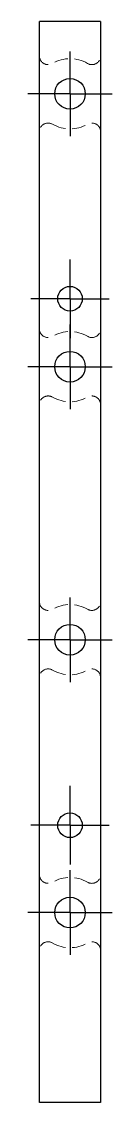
# Model space of a CAD drawing. Header units: millimetres. Extents: x 78 to 227, y 7 to 161.
# Drawn here: x 219.1 to 226.9, y 7 to 107 of the extents above.
import ezdxf

# ---------------------------------------------------------------- set-up
doc = ezdxf.new("R2010")
doc.units = ezdxf.units.MM
doc.linetypes.add('HIDDEN', pattern=[1.905, 1.27, -0.635])
doc.layers.add('10', color=7, linetype='Continuous')

# ---------------------------------------------------------------- blocks, each defined once
blk = doc.blocks.new('SW_CENTERMARKSYMBOL_0')
at = {"layer": '10', "color": 0}
for p, q in [((0, 2.5), (0, 3.92)), ((0, 0), (0, 2.5)), ((-2.5, 0), (-3.92, 0)), ((0, 0), (-2.5, 0)), ((0, 0), (0, -2.5)), ((0, 0), (2.5, 0)), ((2.5, 0), (3.92, 0)), ((0, -2.5), (0, -3.92))]:
    blk.add_line(p, q, dxfattribs=at)
blk = doc.blocks.new('SW_CENTERMARKSYMBOL_1')
at = {"layer": '10', "color": 0}
for p, q in [((0, 2.5), (0, 3.92)), ((0, 0), (0, 2.5)), ((-2.5, 0), (-3.92, 0)), ((0, 0), (-2.5, 0)), ((0, 0), (0, -2.5)), ((0, 0), (2.5, 0)), ((2.5, 0), (3.92, 0)), ((0, -2.5), (0, -3.92))]:
    blk.add_line(p, q, dxfattribs=at)
blk = doc.blocks.new('SW_CENTERMARKSYMBOL_2')
at = {"layer": '10', "color": 0}
for p, q in [((0, 2.5), (0, 3.92)), ((0, 0), (0, 2.5)), ((-2.5, 0), (-3.92, 0)), ((0, 0), (-2.5, 0)), ((0, 0), (0, -2.5)), ((0, 0), (2.5, 0)), ((2.5, 0), (3.92, 0)), ((0, -2.5), (0, -3.92))]:
    blk.add_line(p, q, dxfattribs=at)
blk = doc.blocks.new('SW_CENTERMARKSYMBOL_3')
at = {"layer": '10', "color": 0}
for p, q in [((0, 2.5), (0, 3.92)), ((0, 0), (0, 2.5)), ((-2.5, 0), (-3.92, 0)), ((0, 0), (-2.5, 0)), ((0, 0), (0, -2.5)), ((0, 0), (2.5, 0)), ((2.5, 0), (3.92, 0)), ((0, -2.5), (0, -3.92))]:
    blk.add_line(p, q, dxfattribs=at)
blk = doc.blocks.new('SW_CENTERMARKSYMBOL_4')
at = {"layer": '10', "color": 0}
for p, q in [((0, 2.5), (0, 3.64)), ((0, 0), (0, 2.5)), ((-2.5, 0), (-3.64, 0)), ((0, 0), (-2.5, 0)), ((0, 0), (0, -2.5)), ((0, 0), (2.5, 0)), ((2.5, 0), (3.64, 0)), ((0, -2.5), (0, -3.64))]:
    blk.add_line(p, q, dxfattribs=at)
blk = doc.blocks.new('SW_CENTERMARKSYMBOL_5')
at = {"layer": '10', "color": 0}
for p, q in [((0, 2.5), (0, 3.64)), ((0, 0), (0, 2.5)), ((-2.5, 0), (-3.64, 0)), ((0, 0), (-2.5, 0)), ((0, 0), (0, -2.5)), ((0, 0), (2.5, 0)), ((2.5, 0), (3.64, 0)), ((0, -2.5), (0, -3.64))]:
    blk.add_line(p, q, dxfattribs=at)

msp = doc.modelspace()

# ---------------------------------------------------------------- linework, layer by layer
at = {"color": 7, "linetype": 'Continuous', "lineweight": 25}
for p, q in [((220.16, 7), (220.16, 107)), ((225.84, 107), (220.16, 107)), ((225.84, 107), (225.84, 7)), ((225.84, 7), (220.16, 7))]:
    msp.add_line(p, q, dxfattribs=at)
for centre, radius in [((223, 100.32), 1.42), ((223, 81.36), 1.14), ((223, 75.07), 1.42), ((223, 49.81), 1.42), ((223, 32.64), 1.14), ((223, 24.56), 1.42)]:
    msp.add_circle(centre, radius, dxfattribs=at)
at = {"color": 7, "linetype": 'HIDDEN', "lineweight": 18}
for centre, radius, start, end in [((220.97, 103.83), 0.812, 180, 300), ((223, 100.32), 3.25, 60, 120), ((225.03, 103.83), 0.812, 240, 0), ((220.97, 96.8), 0.812, 60, 180), ((223, 100.32), 3.25, 240, 300), ((225.03, 96.8), 0.812, 0, 120), ((220.97, 78.58), 0.812, 180, 300), ((223, 75.07), 3.25, 60, 120), ((225.03, 78.58), 0.812, 240, 0), ((220.97, 71.55), 0.812, 60, 180), ((223, 75.07), 3.25, 240, 300), ((225.03, 71.55), 0.812, 0, 120), ((220.97, 53.33), 0.812, 180, 300), ((223, 49.81), 3.25, 60, 120), ((225.03, 53.33), 0.812, 240, 0), ((220.97, 46.3), 0.812, 60, 180), ((223, 49.81), 3.25, 240, 300), ((225.03, 46.3), 0.812, 0, 120), ((220.97, 28.08), 0.812, 180, 300), ((225.03, 28.08), 0.812, 240, 0), ((223, 24.56), 3.25, 60, 120), ((220.97, 21.05), 0.812, 60, 180), ((223, 24.56), 3.25, 240, 300), ((225.03, 21.05), 0.812, 0, 120)]:
    msp.add_arc(centre, radius, start, end, dxfattribs=at)

# ---------------------------------------------------------------- block references
at = {"layer": '10'}
for name, p in [('SW_CENTERMARKSYMBOL_0', (223, 100.32)), ('SW_CENTERMARKSYMBOL_4', (223, 81.36)), ('SW_CENTERMARKSYMBOL_2', (223, 75.07)), ('SW_CENTERMARKSYMBOL_3', (223, 49.81)), ('SW_CENTERMARKSYMBOL_5', (223, 32.64)), ('SW_CENTERMARKSYMBOL_1', (223, 24.56))]:
    msp.add_blockref(name, p, dxfattribs=at)

doc.saveas('drawing.dxf')
